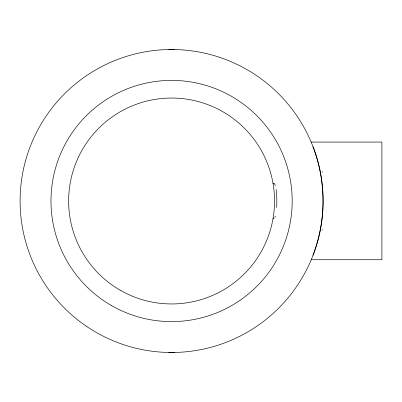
<?xml version="1.0" encoding="UTF-8"?>
<svg xmlns="http://www.w3.org/2000/svg" width="402" height="402" viewBox="0 0 402 402"><rect width="100%" height="100%" fill="white"/><g stroke="black" fill="none" stroke-linecap="round" stroke-linejoin="round"><path stroke-width="0.6" d="M313.047 255.19C326.414 220.633 326.389 181.156 312.972 146.614M311.138 142.072L381.9 142.072L381.9 259.732L311.223 259.732M168.644 352.459L174.528 352.459M168.644 49.541L174.528 49.557M322.605 230.065A55.571 1.176 -71.7 0 1 322.811 229.411M322.761 172.352A55.546 1.181 71.7 0 1 322.55 171.694M274.028 218.437A17.587 3.045 89.9 0 1 273.053 217.964M273.023 183.84A17.587 3.045 89.9 0 1 275.269 185.629M276.084 189.513A17.587 3.045 89.9 0 1 276.606 207.477M275.3 216.17A17.587 3.045 89.9 0 1 274.847 217.397M86.757 326.509A151.484 151.484 0 0 0 322.69 211.708A151.484 151.484 0 0 0 105.309 64.782A151.484 151.484 0 0 0 86.757 326.509M120.108 290.159A102.952 102.952 0 0 0 274.536 201A102.952 102.952 0 0 0 120.108 111.841A102.952 102.952 0 0 0 120.108 290.159M111.284 305.445A120.6 120.6 0 0 0 292.184 201A120.6 120.6 0 0 0 111.284 96.555A120.6 120.6 0 0 0 111.284 305.445"/></g></svg>
